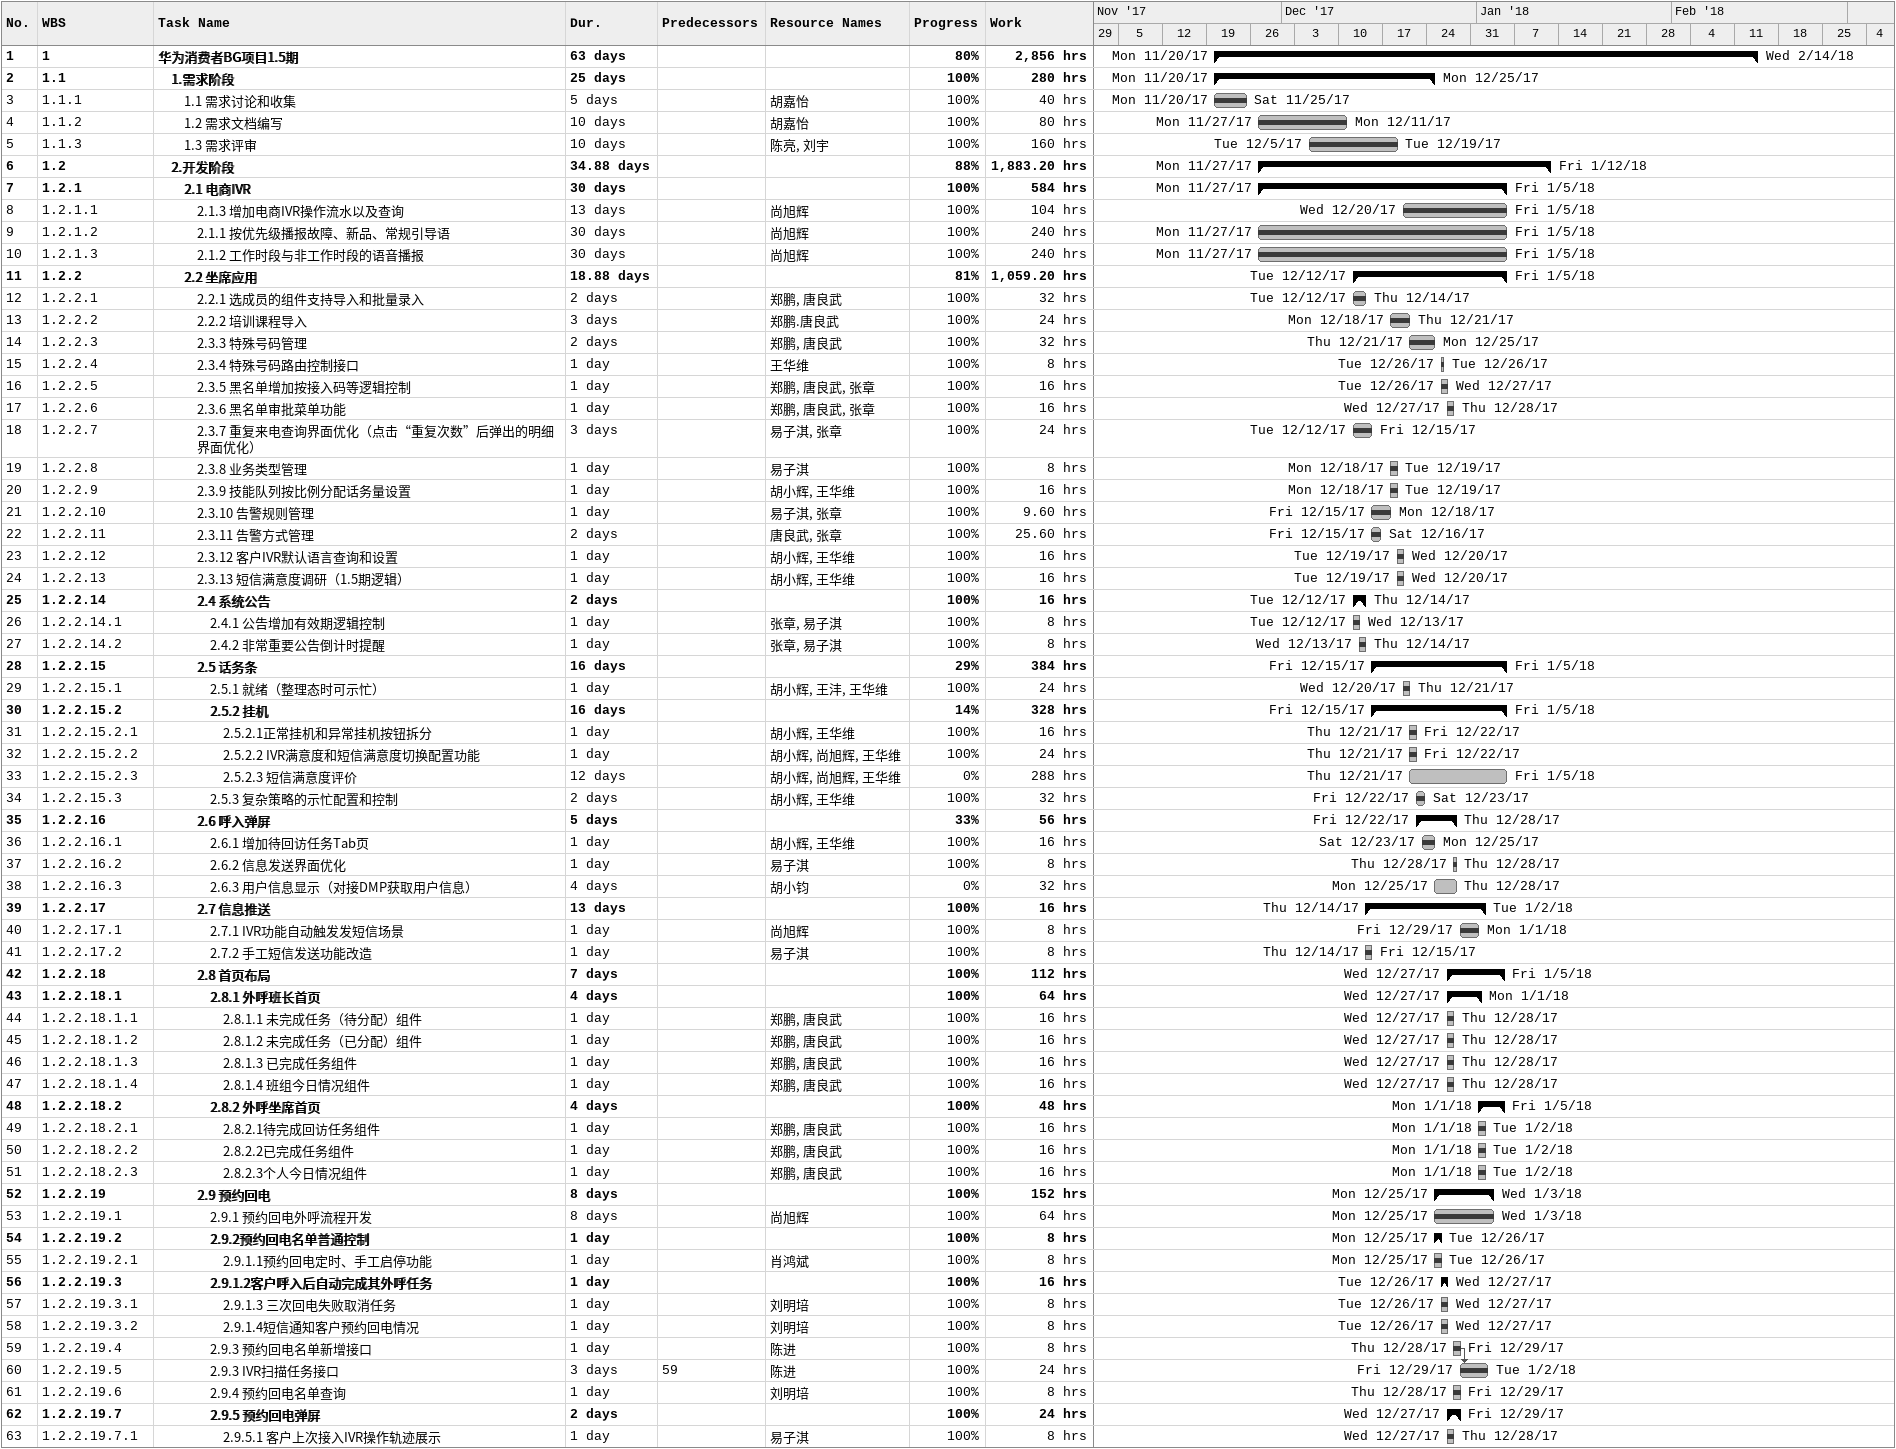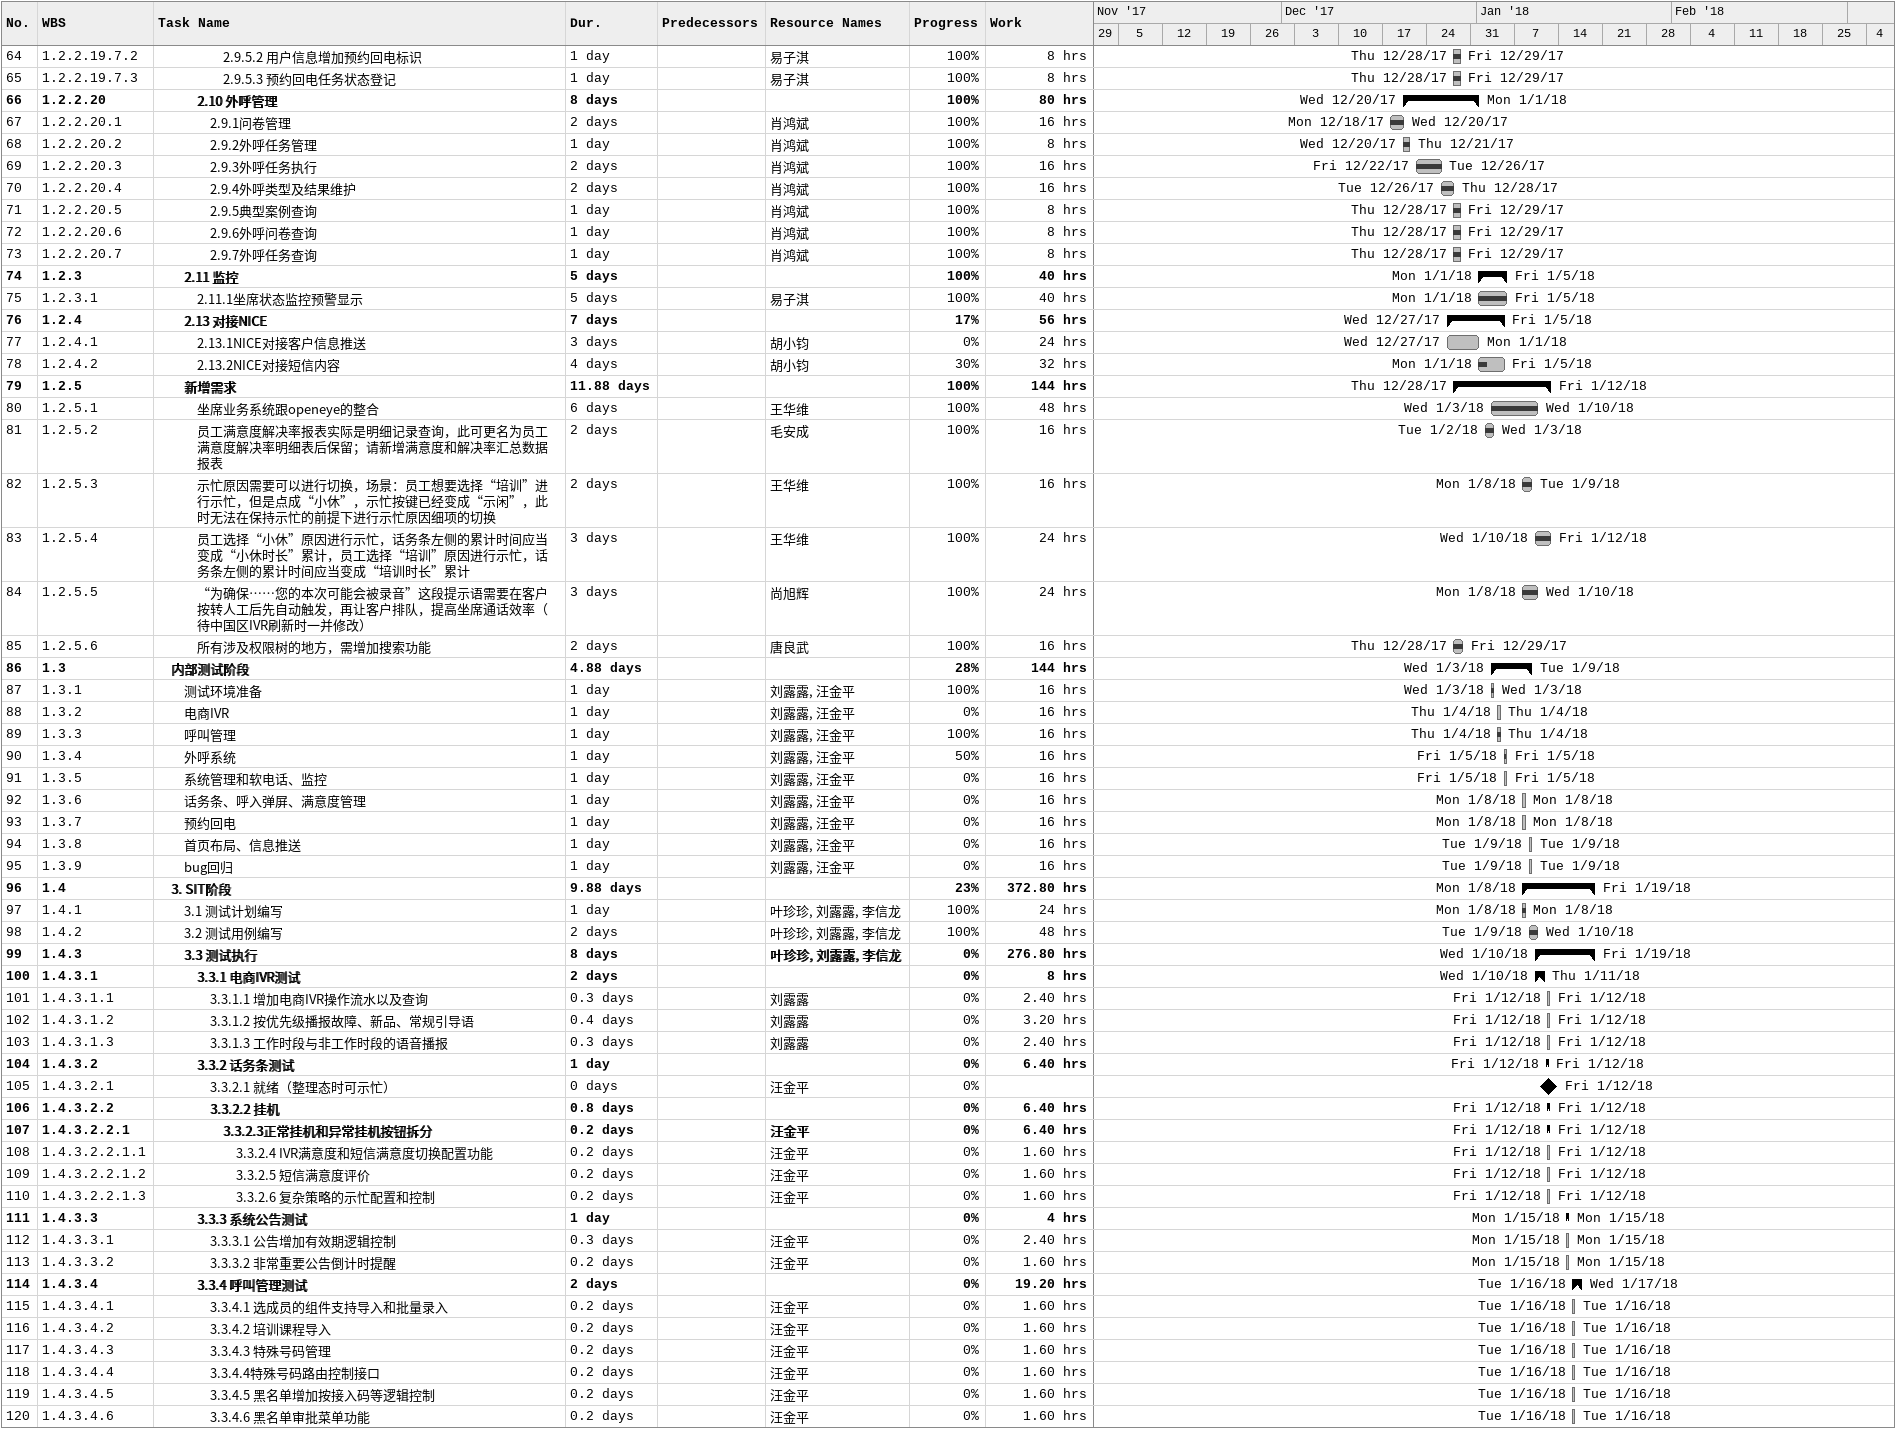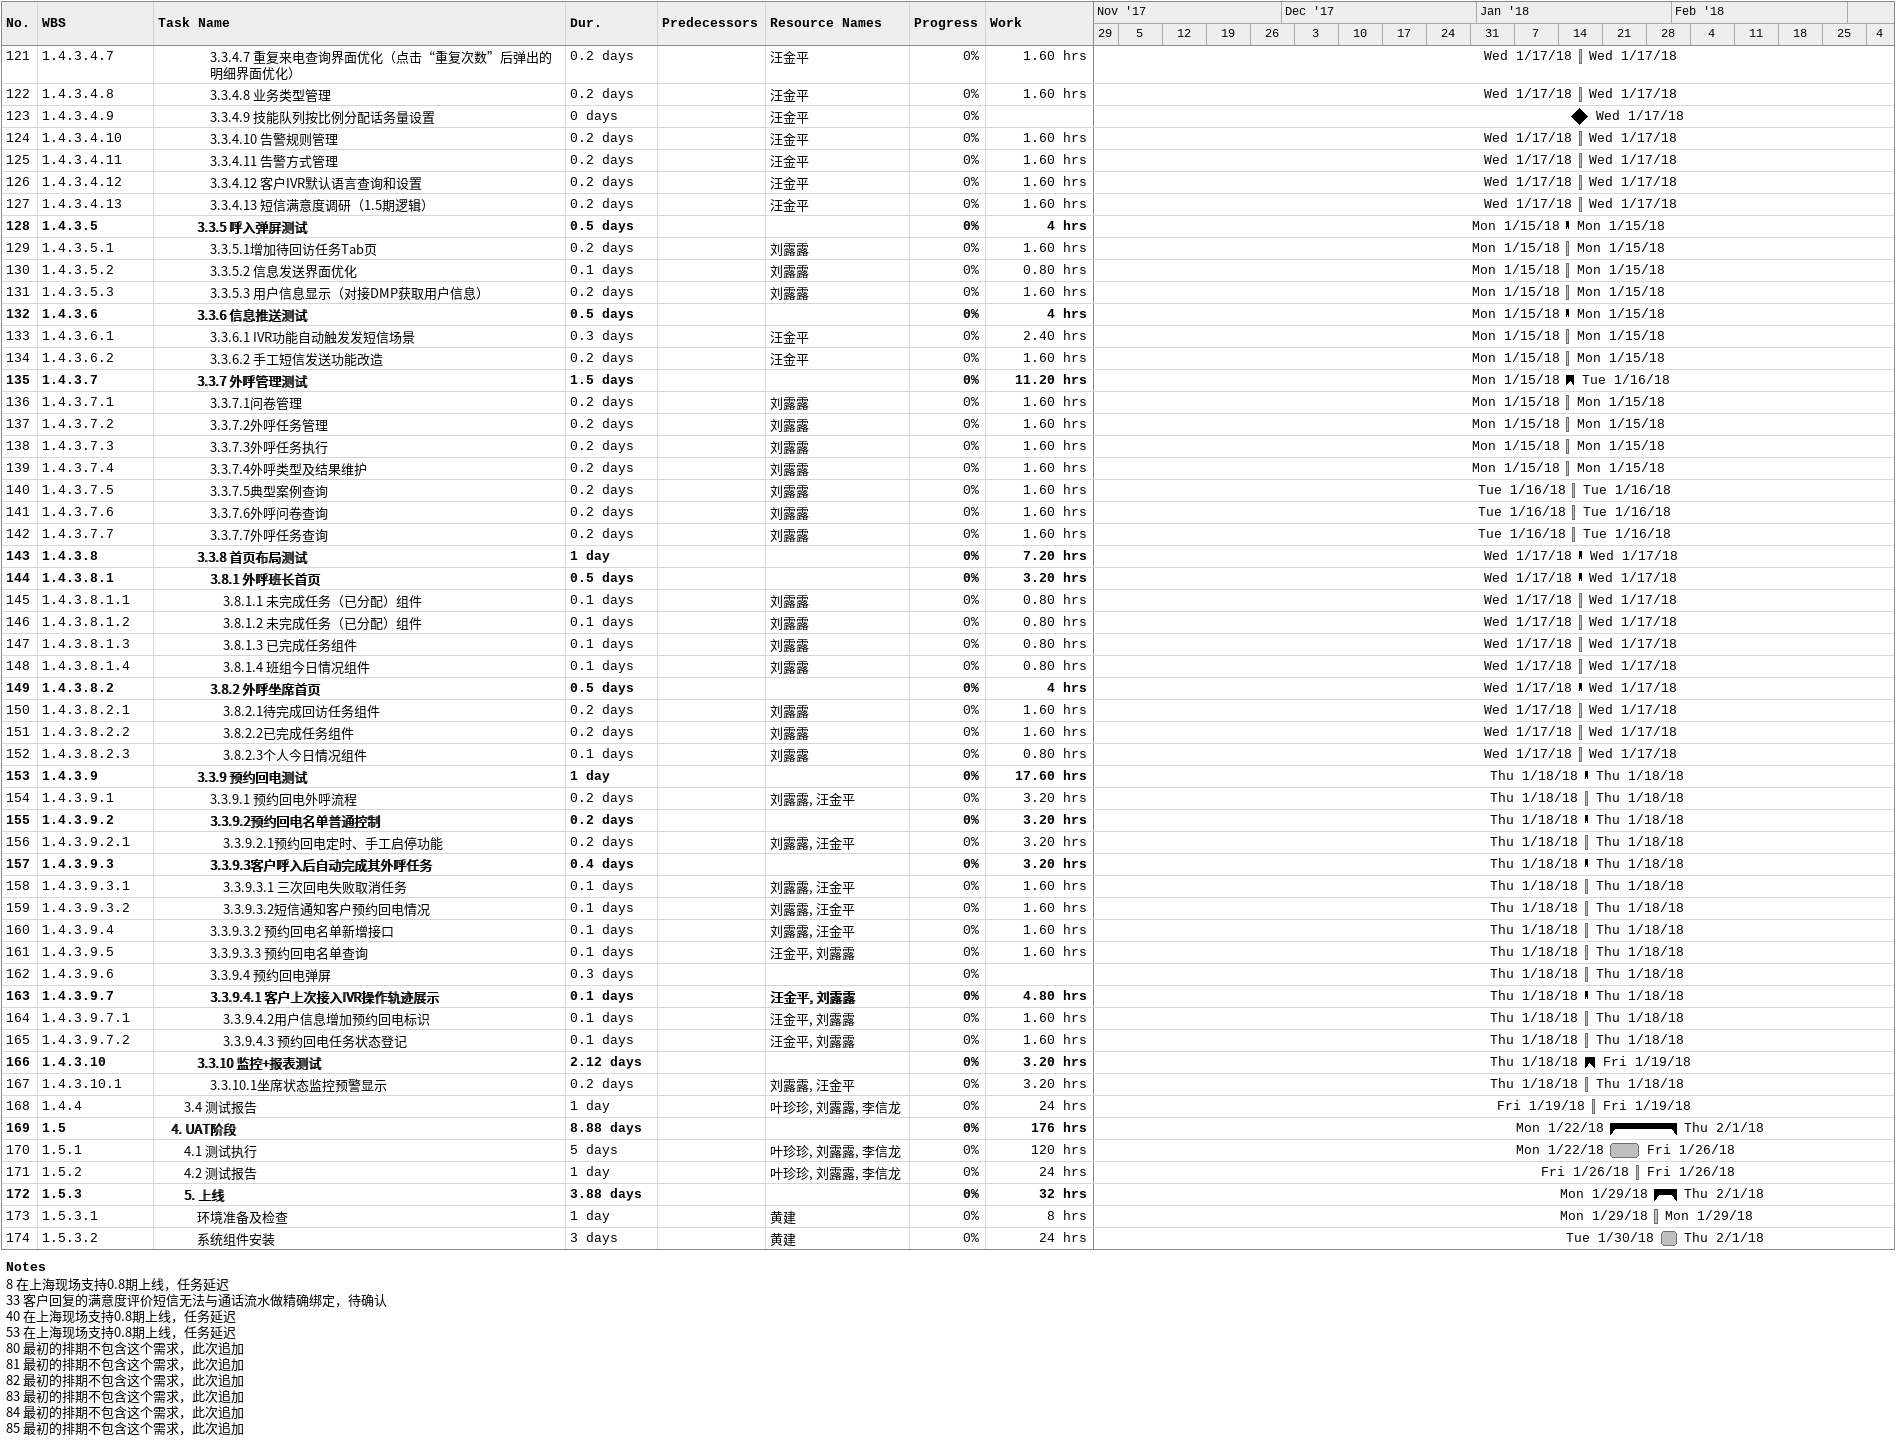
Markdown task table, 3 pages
| ID | WBS | Task | Duration | Start | Finish | Predecessors | Resources | % complete | Work (h) |
|---|---|---|---|---|---|---|---|---|---|
| 1 | 1 | **华为消费者BG项目1.5期** | 63d | 2017-11-20 | 2018-02-14 |  |  | 80 | 2856 |
| 2 | 1.1 | **1.需求阶段** | 25d | 2017-11-20 | 2017-12-25 |  |  | 100 | 280 |
| 3 | 1.1.1 | 1.1 需求讨论和收集 | 5d | 2017-11-20 | 2017-11-25 |  | 胡嘉怡 | 100 | 40 |
| 4 | 1.1.2 | 1.2 需求文档编写 | 10d | 2017-11-27 | 2017-12-11 |  | 胡嘉怡 | 100 | 80 |
| 5 | 1.1.3 | 1.3 需求评审 | 10d | 2017-12-05 | 2017-12-19 |  | 陈亮, 刘宇 | 100 | 160 |
| 6 | 1.2 | **2.开发阶段** | 34.88d | 2017-11-27 | 2018-01-12 |  |  | 88 | 1883.20 |
| 7 | 1.2.1 | **2.1 电商IVR** | 30d | 2017-11-27 | 2018-01-05 |  |  | 100 | 584 |
| 8 | 1.2.1.1 | 2.1.3 增加电商IVR操作流水以及查询 | 13d | 2017-12-20 | 2018-01-05 |  | 尚旭辉 | 100 | 104 |
| 9 | 1.2.1.2 | 2.1.1 按优先级播报故障、新品、常规引导语 | 30d | 2017-11-27 | 2018-01-05 |  | 尚旭辉 | 100 | 240 |
| 10 | 1.2.1.3 | 2.1.2 工作时段与非工作时段的语音播报 | 30d | 2017-11-27 | 2018-01-05 |  | 尚旭辉 | 100 | 240 |
| 11 | 1.2.2 | **2.2 坐席应用** | 18.88d | 2017-12-12 | 2018-01-05 |  |  | 81 | 1059.20 |
| 12 | 1.2.2.1 | 2.2.1 选成员的组件支持导入和批量录入 | 2d | 2017-12-12 | 2017-12-14 |  | 郑鹏, 唐良武 | 100 | 32 |
| 13 | 1.2.2.2 | 2.2.2 培训课程导入 | 3d | 2017-12-18 | 2017-12-21 |  | 郑鹏.唐良武 | 100 | 24 |
| 14 | 1.2.2.3 | 2.3.3 特殊号码管理 | 2d | 2017-12-21 | 2017-12-25 |  | 郑鹏, 唐良武 | 100 | 32 |
| 15 | 1.2.2.4 | 2.3.4 特殊号码路由控制接口 | 1d | 2017-12-26 | 2017-12-26 |  | 王华维 | 100 | 8 |
| 16 | 1.2.2.5 | 2.3.5 黑名单增加按接入码等逻辑控制 | 1d | 2017-12-26 | 2017-12-27 |  | 郑鹏, 唐良武, 张章 | 100 | 16 |
| 17 | 1.2.2.6 | 2.3.6 黑名单审批菜单功能 | 1d | 2017-12-27 | 2017-12-28 |  | 郑鹏, 唐良武, 张章 | 100 | 16 |
| 18 | 1.2.2.7 | 2.3.7 重复来电查询界面优化（点击“重复次数”后弹出的明细界面优化） | 3d | 2017-12-12 | 2017-12-15 |  | 易子淇, 张章 | 100 | 24 |
| 19 | 1.2.2.8 | 2.3.8 业务类型管理 | 1d | 2017-12-18 | 2017-12-19 |  | 易子淇 | 100 | 8 |
| 20 | 1.2.2.9 | 2.3.9 技能队列按比例分配话务量设置 | 1d | 2017-12-18 | 2017-12-19 |  | 胡小辉, 王华维 | 100 | 16 |
| 21 | 1.2.2.10 | 2.3.10 告警规则管理 | 1d | 2017-12-15 | 2017-12-18 |  | 易子淇, 张章 | 100 | 9.60 |
| 22 | 1.2.2.11 | 2.3.11 告警方式管理 | 2d | 2017-12-15 | 2017-12-16 |  | 唐良武, 张章 | 100 | 25.60 |
| 23 | 1.2.2.12 | 2.3.12 客户IVR默认语言查询和设置 | 1d | 2017-12-19 | 2017-12-20 |  | 胡小辉, 王华维 | 100 | 16 |
| 24 | 1.2.2.13 | 2.3.13 短信满意度调研（1.5期逻辑） | 1d | 2017-12-19 | 2017-12-20 |  | 胡小辉, 王华维 | 100 | 16 |
| 25 | 1.2.2.14 | **2.4 系统公告** | 2d | 2017-12-12 | 2017-12-14 |  |  | 100 | 16 |
| 26 | 1.2.2.14.1 | 2.4.1 公告增加有效期逻辑控制 | 1d | 2017-12-12 | 2017-12-13 |  | 张章, 易子淇 | 100 | 8 |
| 27 | 1.2.2.14.2 | 2.4.2 非常重要公告倒计时提醒 | 1d | 2017-12-13 | 2017-12-14 |  | 张章, 易子淇 | 100 | 8 |
| 28 | 1.2.2.15 | **2.5 话务条** | 16d | 2017-12-15 | 2018-01-05 |  |  | 29 | 384 |
| 29 | 1.2.2.15.1 | 2.5.1 就绪（整理态时可示忙） | 1d | 2017-12-20 | 2017-12-21 |  | 胡小辉, 王沣, 王华维 | 100 | 24 |
| 30 | 1.2.2.15.2 | **2.5.2 挂机** | 16d | 2017-12-15 | 2018-01-05 |  |  | 14 | 328 |
| 31 | 1.2.2.15.2.1 | 2.5.2.1正常挂机和异常挂机按钮拆分 | 1d | 2017-12-21 | 2017-12-22 |  | 胡小辉, 王华维 | 100 | 16 |
| 32 | 1.2.2.15.2.2 | 2.5.2.2 IVR满意度和短信满意度切换配置功能 | 1d | 2017-12-21 | 2017-12-22 |  | 胡小辉, 尚旭辉, 王华维 | 100 | 24 |
| 33 | 1.2.2.15.2.3 | 2.5.2.3 短信满意度评价 | 12d | 2017-12-21 | 2018-01-05 |  | 胡小辉, 尚旭辉, 王华维 | 0 | 288 |
| 34 | 1.2.2.15.3 | 2.5.3 复杂策略的示忙配置和控制 | 2d | 2017-12-22 | 2017-12-23 |  | 胡小辉, 王华维 | 100 | 32 |
| 35 | 1.2.2.16 | **2.6 呼入弹屏** | 5d | 2017-12-22 | 2017-12-28 |  |  | 33 | 56 |
| 36 | 1.2.2.16.1 | 2.6.1 增加待回访任务Tab页 | 1d | 2017-12-23 | 2017-12-25 |  | 胡小辉, 王华维 | 100 | 16 |
| 37 | 1.2.2.16.2 | 2.6.2 信息发送界面优化 | 1d | 2017-12-28 | 2017-12-28 |  | 易子淇 | 100 | 8 |
| 38 | 1.2.2.16.3 | 2.6.3 用户信息显示（对接DMP获取用户信息） | 4d | 2017-12-25 | 2017-12-28 |  | 胡小钧 | 0 | 32 |
| 39 | 1.2.2.17 | **2.7 信息推送** | 13d | 2017-12-14 | 2018-01-02 |  |  | 100 | 16 |
| 40 | 1.2.2.17.1 | 2.7.1 IVR功能自动触发发短信场景 | 1d | 2017-12-29 | 2018-01-01 |  | 尚旭辉 | 100 | 8 |
| 41 | 1.2.2.17.2 | 2.7.2 手工短信发送功能改造 | 1d | 2017-12-14 | 2017-12-15 |  | 易子淇 | 100 | 8 |
| 42 | 1.2.2.18 | **2.8 首页布局** | 7d | 2017-12-27 | 2018-01-05 |  |  | 100 | 112 |
| 43 | 1.2.2.18.1 | **2.8.1 外呼班长首页** | 4d | 2017-12-27 | 2018-01-01 |  |  | 100 | 64 |
| 44 | 1.2.2.18.1.1 | 2.8.1.1 未完成任务（待分配）组件 | 1d | 2017-12-27 | 2017-12-28 |  | 郑鹏, 唐良武 | 100 | 16 |
| 45 | 1.2.2.18.1.2 | 2.8.1.2 未完成任务（已分配）组件 | 1d | 2017-12-27 | 2017-12-28 |  | 郑鹏, 唐良武 | 100 | 16 |
| 46 | 1.2.2.18.1.3 | 2.8.1.3 已完成任务组件 | 1d | 2017-12-27 | 2017-12-28 |  | 郑鹏, 唐良武 | 100 | 16 |
| 47 | 1.2.2.18.1.4 | 2.8.1.4 班组今日情况组件 | 1d | 2017-12-27 | 2017-12-28 |  | 郑鹏, 唐良武 | 100 | 16 |
| 48 | 1.2.2.18.2 | **2.8.2 外呼坐席首页** | 4d | 2018-01-01 | 2018-01-05 |  |  | 100 | 48 |
| 49 | 1.2.2.18.2.1 | 2.8.2.1待完成回访任务组件 | 1d | 2018-01-01 | 2018-01-02 |  | 郑鹏, 唐良武 | 100 | 16 |
| 50 | 1.2.2.18.2.2 | 2.8.2.2已完成任务组件 | 1d | 2018-01-01 | 2018-01-02 |  | 郑鹏, 唐良武 | 100 | 16 |
| 51 | 1.2.2.18.2.3 | 2.8.2.3个人今日情况组件 | 1d | 2018-01-01 | 2018-01-02 |  | 郑鹏, 唐良武 | 100 | 16 |
| 52 | 1.2.2.19 | **2.9 预约回电** | 8d | 2017-12-25 | 2018-01-03 |  |  | 100 | 152 |
| 53 | 1.2.2.19.1 | 2.9.1 预约回电外呼流程开发 | 8d | 2017-12-25 | 2018-01-03 |  | 尚旭辉 | 100 | 64 |
| 54 | 1.2.2.19.2 | **2.9.2预约回电名单普通控制** | 1d | 2017-12-25 | 2017-12-26 |  |  | 100 | 8 |
| 55 | 1.2.2.19.2.1 | 2.9.1.1预约回电定时、手工启停功能 | 1d | 2017-12-25 | 2017-12-26 |  | 肖鸿斌 | 100 | 8 |
| 56 | 1.2.2.19.3 | **2.9.1.2客户呼入后自动完成其外呼任务** | 1d | 2017-12-26 | 2017-12-27 |  |  | 100 | 16 |
| 57 | 1.2.2.19.3.1 | 2.9.1.3 三次回电失败取消任务 | 1d | 2017-12-26 | 2017-12-27 |  | 刘明培 | 100 | 8 |
| 58 | 1.2.2.19.3.2 | 2.9.1.4短信通知客户预约回电情况 | 1d | 2017-12-26 | 2017-12-27 |  | 刘明培 | 100 | 8 |
| 59 | 1.2.2.19.4 | 2.9.3 预约回电名单新增接口 | 1d | 2017-12-28 | 2017-12-29 |  | 陈进 | 100 | 8 |
| 60 | 1.2.2.19.5 | 2.9.3 IVR扫描任务接口 | 3d | 2017-12-29 | 2018-01-02 | 59 | 陈进 | 100 | 24 |
| 61 | 1.2.2.19.6 | 2.9.4 预约回电名单查询 | 1d | 2017-12-28 | 2017-12-29 |  | 刘明培 | 100 | 8 |
| 62 | 1.2.2.19.7 | **2.9.5 预约回电弹屏** | 2d | 2017-12-27 | 2017-12-29 |  |  | 100 | 24 |
| 63 | 1.2.2.19.7.1 | 2.9.5.1 客户上次接入IVR操作轨迹展示 | 1d | 2017-12-27 | 2017-12-28 |  | 易子淇 | 100 | 8 |
| 64 | 1.2.2.19.7.2 | 2.9.5.2 用户信息增加预约回电标识 | 1d | 2017-12-28 | 2017-12-29 |  | 易子淇 | 100 | 8 |
| 65 | 1.2.2.19.7.3 | 2.9.5.3 预约回电任务状态登记 | 1d | 2017-12-28 | 2017-12-29 |  | 易子淇 | 100 | 8 |
| 66 | 1.2.2.20 | **2.10 外呼管理** | 8d | 2017-12-20 | 2018-01-01 |  |  | 100 | 80 |
| 67 | 1.2.2.20.1 | 2.9.1问卷管理 | 2d | 2017-12-18 | 2017-12-20 |  | 肖鸿斌 | 100 | 16 |
| 68 | 1.2.2.20.2 | 2.9.2外呼任务管理 | 1d | 2017-12-20 | 2017-12-21 |  | 肖鸿斌 | 100 | 8 |
| 69 | 1.2.2.20.3 | 2.9.3外呼任务执行 | 2d | 2017-12-22 | 2017-12-26 |  | 肖鸿斌 | 100 | 16 |
| 70 | 1.2.2.20.4 | 2.9.4外呼类型及结果维护 | 2d | 2017-12-26 | 2017-12-28 |  | 肖鸿斌 | 100 | 16 |
| 71 | 1.2.2.20.5 | 2.9.5典型案例查询 | 1d | 2017-12-28 | 2017-12-29 |  | 肖鸿斌 | 100 | 8 |
| 72 | 1.2.2.20.6 | 2.9.6外呼问卷查询 | 1d | 2017-12-28 | 2017-12-29 |  | 肖鸿斌 | 100 | 8 |
| 73 | 1.2.2.20.7 | 2.9.7外呼任务查询 | 1d | 2017-12-28 | 2017-12-29 |  | 肖鸿斌 | 100 | 8 |
| 74 | 1.2.3 | **2.11 监控** | 5d | 2018-01-01 | 2018-01-05 |  |  | 100 | 40 |
| 75 | 1.2.3.1 | 2.11.1坐席状态监控预警显示 | 5d | 2018-01-01 | 2018-01-05 |  | 易子淇 | 100 | 40 |
| 76 | 1.2.4 | **2.13 对接NICE** | 7d | 2017-12-27 | 2018-01-05 |  |  | 17 | 56 |
| 77 | 1.2.4.1 | 2.13.1NICE对接客户信息推送 | 3d | 2017-12-27 | 2018-01-01 |  | 胡小钧 | 0 | 24 |
| 78 | 1.2.4.2 | 2.13.2NICE对接短信内容 | 4d | 2018-01-01 | 2018-01-05 |  | 胡小钧 | 30 | 32 |
| 79 | 1.2.5 | **新增需求** | 11.88d | 2017-12-28 | 2018-01-12 |  |  | 100 | 144 |
| 80 | 1.2.5.1 | 坐席业务系统跟openeye的整合 | 6d | 2018-01-03 | 2018-01-10 |  | 王华维 | 100 | 48 |
| 81 | 1.2.5.2 | 员工满意度解决率报表实际是明细记录查询，此可更名为员工满意度解决率明细表后保留；请新增满意度和解决率汇总数据报表 | 2d | 2018-01-02 | 2018-01-03 |  | 毛安成 | 100 | 16 |
| 82 | 1.2.5.3 | 示忙原因需要可以进行切换，场景：员工想要选择“培训”进行示忙，但是点成“小休”，示忙按键已经变成“示闲”，此时无法在保持示忙的前提下进行示忙原因细项的切换 | 2d | 2018-01-08 | 2018-01-09 |  | 王华维 | 100 | 16 |
| 83 | 1.2.5.4 | 员工选择“小休”原因进行示忙，话务条左侧的累计时间应当变成“小休时长”累计，员工选择“培训”原因进行示忙，话务条左侧的累计时间应当变成“培训时长”累计 | 3d | 2018-01-10 | 2018-01-12 |  | 王华维 | 100 | 24 |
| 84 | 1.2.5.5 | “为确保……您的本次可能会被录音”这段提示语需要在客户按转人工后先自动触发，再让客户排队，提高坐席通话效率（待中国区IVR刷新时一并修改） | 3d | 2018-01-08 | 2018-01-10 |  | 尚旭辉 | 100 | 24 |
| 85 | 1.2.5.6 | 所有涉及权限树的地方，需增加搜索功能 | 2d | 2017-12-28 | 2017-12-29 |  | 唐良武 | 100 | 16 |
| 86 | 1.3 | **内部测试阶段** | 4.88d | 2018-01-03 | 2018-01-09 |  |  | 28 | 144 |
| 87 | 1.3.1 | 测试环境准备 | 1d | 2018-01-03 | 2018-01-03 |  | 刘露露, 汪金平 | 100 | 16 |
| 88 | 1.3.2 | 电商IVR | 1d | 2018-01-04 | 2018-01-04 |  | 刘露露, 汪金平 | 0 | 16 |
| 89 | 1.3.3 | 呼叫管理 | 1d | 2018-01-04 | 2018-01-04 |  | 刘露露, 汪金平 | 100 | 16 |
| 90 | 1.3.4 | 外呼系统 | 1d | 2018-01-05 | 2018-01-05 |  | 刘露露, 汪金平 | 50 | 16 |
| 91 | 1.3.5 | 系统管理和软电话、监控 | 1d | 2018-01-05 | 2018-01-05 |  | 刘露露, 汪金平 | 0 | 16 |
| 92 | 1.3.6 | 话务条、呼入弹屏、满意度管理 | 1d | 2018-01-08 | 2018-01-08 |  | 刘露露, 汪金平 | 0 | 16 |
| 93 | 1.3.7 | 预约回电 | 1d | 2018-01-08 | 2018-01-08 |  | 刘露露, 汪金平 | 0 | 16 |
| 94 | 1.3.8 | 首页布局、信息推送 | 1d | 2018-01-09 | 2018-01-09 |  | 刘露露, 汪金平 | 0 | 16 |
| 95 | 1.3.9 | bug回归 | 1d | 2018-01-09 | 2018-01-09 |  | 刘露露, 汪金平 | 0 | 16 |
| 96 | 1.4 | **3. SIT阶段** | 9.88d | 2018-01-08 | 2018-01-19 |  |  | 23 | 372.80 |
| 97 | 1.4.1 | 3.1 测试计划编写 | 1d | 2018-01-08 | 2018-01-08 |  | 叶珍珍, 刘露露, 李信龙 | 100 | 24 |
| 98 | 1.4.2 | 3.2 测试用例编写 | 2d | 2018-01-09 | 2018-01-10 |  | 叶珍珍, 刘露露, 李信龙 | 100 | 48 |
| 99 | 1.4.3 | **3.3 测试执行** | 8d | 2018-01-10 | 2018-01-19 |  | 叶珍珍, 刘露露, 李信龙 | 0 | 276.80 |
| 100 | 1.4.3.1 | **3.3.1 电商IVR测试** | 2d | 2018-01-10 | 2018-01-11 |  |  | 0 | 8 |
| 101 | 1.4.3.1.1 | 3.3.1.1 增加电商IVR操作流水以及查询 | 0.3d | 2018-01-12 | 2018-01-12 |  | 刘露露 | 0 | 2.40 |
| 102 | 1.4.3.1.2 | 3.3.1.2 按优先级播报故障、新品、常规引导语 | 0.4d | 2018-01-12 | 2018-01-12 |  | 刘露露 | 0 | 3.20 |
| 103 | 1.4.3.1.3 | 3.3.1.3 工作时段与非工作时段的语音播报 | 0.3d | 2018-01-12 | 2018-01-12 |  | 刘露露 | 0 | 2.40 |
| 104 | 1.4.3.2 | **3.3.2 话务条测试** | 1d | 2018-01-12 | 2018-01-12 |  |  | 0 | 6.40 |
| 105 | 1.4.3.2.1 | 3.3.2.1 就绪（整理态时可示忙） | 0d | 2018-01-12 | 2018-01-12 |  | 汪金平 | 0 |  |
| 106 | 1.4.3.2.2 | **3.3.2.2 挂机** | 0.8d | 2018-01-12 | 2018-01-12 |  |  | 0 | 6.40 |
| 107 | 1.4.3.2.2.1 | **3.3.2.3正常挂机和异常挂机按钮拆分** | 0.2d | 2018-01-12 | 2018-01-12 |  | 汪金平 | 0 | 6.40 |
| 108 | 1.4.3.2.2.1.1 | 3.3.2.4 IVR满意度和短信满意度切换配置功能 | 0.2d | 2018-01-12 | 2018-01-12 |  | 汪金平 | 0 | 1.60 |
| 109 | 1.4.3.2.2.1.2 | 3.3.2.5 短信满意度评价 | 0.2d | 2018-01-12 | 2018-01-12 |  | 汪金平 | 0 | 1.60 |
| 110 | 1.4.3.2.2.1.3 | 3.3.2.6 复杂策略的示忙配置和控制 | 0.2d | 2018-01-12 | 2018-01-12 |  | 汪金平 | 0 | 1.60 |
| 111 | 1.4.3.3 | **3.3.3 系统公告测试** | 1d | 2018-01-15 | 2018-01-15 |  |  | 0 | 4 |
| 112 | 1.4.3.3.1 | 3.3.3.1 公告增加有效期逻辑控制 | 0.3d | 2018-01-15 | 2018-01-15 |  | 汪金平 | 0 | 2.40 |
| 113 | 1.4.3.3.2 | 3.3.3.2 非常重要公告倒计时提醒 | 0.2d | 2018-01-15 | 2018-01-15 |  | 汪金平 | 0 | 1.60 |
| 114 | 1.4.3.4 | **3.3.4 呼叫管理测试** | 2d | 2018-01-16 | 2018-01-17 |  |  | 0 | 19.20 |
| 115 | 1.4.3.4.1 | 3.3.4.1 选成员的组件支持导入和批量录入 | 0.2d | 2018-01-16 | 2018-01-16 |  | 汪金平 | 0 | 1.60 |
| 116 | 1.4.3.4.2 | 3.3.4.2 培训课程导入 | 0.2d | 2018-01-16 | 2018-01-16 |  | 汪金平 | 0 | 1.60 |
| 117 | 1.4.3.4.3 | 3.3.4.3 特殊号码管理 | 0.2d | 2018-01-16 | 2018-01-16 |  | 汪金平 | 0 | 1.60 |
| 118 | 1.4.3.4.4 | 3.3.4.4特殊号码路由控制接口 | 0.2d | 2018-01-16 | 2018-01-16 |  | 汪金平 | 0 | 1.60 |
| 119 | 1.4.3.4.5 | 3.3.4.5 黑名单增加按接入码等逻辑控制 | 0.2d | 2018-01-16 | 2018-01-16 |  | 汪金平 | 0 | 1.60 |
| 120 | 1.4.3.4.6 | 3.3.4.6 黑名单审批菜单功能 | 0.2d | 2018-01-16 | 2018-01-16 |  | 汪金平 | 0 | 1.60 |
| 121 | 1.4.3.4.7 | 3.3.4.7 重复来电查询界面优化（点击“重复次数”后弹出的明细界面优化） | 0.2d | 2018-01-17 | 2018-01-17 |  | 汪金平 | 0 | 1.60 |
| 122 | 1.4.3.4.8 | 3.3.4.8 业务类型管理 | 0.2d | 2018-01-17 | 2018-01-17 |  | 汪金平 | 0 | 1.60 |
| 123 | 1.4.3.4.9 | 3.3.4.9 技能队列按比例分配话务量设置 | 0d | 2018-01-17 | 2018-01-17 |  | 汪金平 | 0 |  |
| 124 | 1.4.3.4.10 | 3.3.4.10 告警规则管理 | 0.2d | 2018-01-17 | 2018-01-17 |  | 汪金平 | 0 | 1.60 |
| 125 | 1.4.3.4.11 | 3.3.4.11 告警方式管理 | 0.2d | 2018-01-17 | 2018-01-17 |  | 汪金平 | 0 | 1.60 |
| 126 | 1.4.3.4.12 | 3.3.4.12 客户IVR默认语言查询和设置 | 0.2d | 2018-01-17 | 2018-01-17 |  | 汪金平 | 0 | 1.60 |
| 127 | 1.4.3.4.13 | 3.3.4.13 短信满意度调研（1.5期逻辑） | 0.2d | 2018-01-17 | 2018-01-17 |  | 汪金平 | 0 | 1.60 |
| 128 | 1.4.3.5 | **3.3.5 呼入弹屏测试** | 0.5d | 2018-01-15 | 2018-01-15 |  |  | 0 | 4 |
| 129 | 1.4.3.5.1 | 3.3.5.1增加待回访任务Tab页 | 0.2d | 2018-01-15 | 2018-01-15 |  | 刘露露 | 0 | 1.60 |
| 130 | 1.4.3.5.2 | 3.3.5.2 信息发送界面优化 | 0.1d | 2018-01-15 | 2018-01-15 |  | 刘露露 | 0 | 0.80 |
| 131 | 1.4.3.5.3 | 3.3.5.3 用户信息显示（对接DMP获取用户信息） | 0.2d | 2018-01-15 | 2018-01-15 |  | 刘露露 | 0 | 1.60 |
| 132 | 1.4.3.6 | **3.3.6 信息推送测试** | 0.5d | 2018-01-15 | 2018-01-15 |  |  | 0 | 4 |
| 133 | 1.4.3.6.1 | 3.3.6.1 IVR功能自动触发发短信场景 | 0.3d | 2018-01-15 | 2018-01-15 |  | 汪金平 | 0 | 2.40 |
| 134 | 1.4.3.6.2 | 3.3.6.2 手工短信发送功能改造 | 0.2d | 2018-01-15 | 2018-01-15 |  | 汪金平 | 0 | 1.60 |
| 135 | 1.4.3.7 | **3.3.7 外呼管理测试** | 1.5d | 2018-01-15 | 2018-01-16 |  |  | 0 | 11.20 |
| 136 | 1.4.3.7.1 | 3.3.7.1问卷管理 | 0.2d | 2018-01-15 | 2018-01-15 |  | 刘露露 | 0 | 1.60 |
| 137 | 1.4.3.7.2 | 3.3.7.2外呼任务管理 | 0.2d | 2018-01-15 | 2018-01-15 |  | 刘露露 | 0 | 1.60 |
| 138 | 1.4.3.7.3 | 3.3.7.3外呼任务执行 | 0.2d | 2018-01-15 | 2018-01-15 |  | 刘露露 | 0 | 1.60 |
| 139 | 1.4.3.7.4 | 3.3.7.4外呼类型及结果维护 | 0.2d | 2018-01-15 | 2018-01-15 |  | 刘露露 | 0 | 1.60 |
| 140 | 1.4.3.7.5 | 3.3.7.5典型案例查询 | 0.2d | 2018-01-16 | 2018-01-16 |  | 刘露露 | 0 | 1.60 |
| 141 | 1.4.3.7.6 | 3.3.7.6外呼问卷查询 | 0.2d | 2018-01-16 | 2018-01-16 |  | 刘露露 | 0 | 1.60 |
| 142 | 1.4.3.7.7 | 3.3.7.7外呼任务查询 | 0.2d | 2018-01-16 | 2018-01-16 |  | 刘露露 | 0 | 1.60 |
| 143 | 1.4.3.8 | **3.3.8 首页布局测试** | 1d | 2018-01-17 | 2018-01-17 |  |  | 0 | 7.20 |
| 144 | 1.4.3.8.1 | **3.8.1 外呼班长首页** | 0.5d | 2018-01-17 | 2018-01-17 |  |  | 0 | 3.20 |
| 145 | 1.4.3.8.1.1 | 3.8.1.1 未完成任务（已分配）组件 | 0.1d | 2018-01-17 | 2018-01-17 |  | 刘露露 | 0 | 0.80 |
| 146 | 1.4.3.8.1.2 | 3.8.1.2 未完成任务（已分配）组件 | 0.1d | 2018-01-17 | 2018-01-17 |  | 刘露露 | 0 | 0.80 |
| 147 | 1.4.3.8.1.3 | 3.8.1.3 已完成任务组件 | 0.1d | 2018-01-17 | 2018-01-17 |  | 刘露露 | 0 | 0.80 |
| 148 | 1.4.3.8.1.4 | 3.8.1.4 班组今日情况组件 | 0.1d | 2018-01-17 | 2018-01-17 |  | 刘露露 | 0 | 0.80 |
| 149 | 1.4.3.8.2 | **3.8.2 外呼坐席首页** | 0.5d | 2018-01-17 | 2018-01-17 |  |  | 0 | 4 |
| 150 | 1.4.3.8.2.1 | 3.8.2.1待完成回访任务组件 | 0.2d | 2018-01-17 | 2018-01-17 |  | 刘露露 | 0 | 1.60 |
| 151 | 1.4.3.8.2.2 | 3.8.2.2已完成任务组件 | 0.2d | 2018-01-17 | 2018-01-17 |  | 刘露露 | 0 | 1.60 |
| 152 | 1.4.3.8.2.3 | 3.8.2.3个人今日情况组件 | 0.1d | 2018-01-17 | 2018-01-17 |  | 刘露露 | 0 | 0.80 |
| 153 | 1.4.3.9 | **3.3.9 预约回电测试** | 1d | 2018-01-18 | 2018-01-18 |  |  | 0 | 17.60 |
| 154 | 1.4.3.9.1 | 3.3.9.1 预约回电外呼流程 | 0.2d | 2018-01-18 | 2018-01-18 |  | 刘露露, 汪金平 | 0 | 3.20 |
| 155 | 1.4.3.9.2 | **3.3.9.2预约回电名单普通控制** | 0.2d | 2018-01-18 | 2018-01-18 |  |  | 0 | 3.20 |
| 156 | 1.4.3.9.2.1 | 3.3.9.2.1预约回电定时、手工启停功能 | 0.2d | 2018-01-18 | 2018-01-18 |  | 刘露露, 汪金平 | 0 | 3.20 |
| 157 | 1.4.3.9.3 | **3.3.9.3客户呼入后自动完成其外呼任务** | 0.4d | 2018-01-18 | 2018-01-18 |  |  | 0 | 3.20 |
| 158 | 1.4.3.9.3.1 | 3.3.9.3.1 三次回电失败取消任务 | 0.1d | 2018-01-18 | 2018-01-18 |  | 刘露露, 汪金平 | 0 | 1.60 |
| 159 | 1.4.3.9.3.2 | 3.3.9.3.2短信通知客户预约回电情况 | 0.1d | 2018-01-18 | 2018-01-18 |  | 刘露露, 汪金平 | 0 | 1.60 |
| 160 | 1.4.3.9.4 | 3.3.9.3.2 预约回电名单新增接口 | 0.1d | 2018-01-18 | 2018-01-18 |  | 刘露露, 汪金平 | 0 | 1.60 |
| 161 | 1.4.3.9.5 | 3.3.9.3.3 预约回电名单查询 | 0.1d | 2018-01-18 | 2018-01-18 |  | 汪金平, 刘露露 | 0 | 1.60 |
| 162 | 1.4.3.9.6 | 3.3.9.4 预约回电弹屏 | 0.3d | 2018-01-18 | 2018-01-18 |  |  | 0 |  |
| 163 | 1.4.3.9.7 | **3.3.9.4.1 客户上次接入IVR操作轨迹展示** | 0.1d | 2018-01-18 | 2018-01-18 |  | 汪金平, 刘露露 | 0 | 4.80 |
| 164 | 1.4.3.9.7.1 | 3.3.9.4.2用户信息增加预约回电标识 | 0.1d | 2018-01-18 | 2018-01-18 |  | 汪金平, 刘露露 | 0 | 1.60 |
| 165 | 1.4.3.9.7.2 | 3.3.9.4.3 预约回电任务状态登记 | 0.1d | 2018-01-18 | 2018-01-18 |  | 汪金平, 刘露露 | 0 | 1.60 |
| 166 | 1.4.3.10 | **3.3.10 监控+报表测试** | 2.12d | 2018-01-18 | 2018-01-19 |  |  | 0 | 3.20 |
| 167 | 1.4.3.10.1 | 3.3.10.1坐席状态监控预警显示 | 0.2d | 2018-01-18 | 2018-01-18 |  | 刘露露, 汪金平 | 0 | 3.20 |
| 168 | 1.4.4 | 3.4 测试报告 | 1d | 2018-01-19 | 2018-01-19 |  | 叶珍珍, 刘露露, 李信龙 | 0 | 24 |
| 169 | 1.5 | **4. UAT阶段** | 8.88d | 2018-01-22 | 2018-02-01 |  |  | 0 | 176 |
| 170 | 1.5.1 | 4.1 测试执行 | 5d | 2018-01-22 | 2018-01-26 |  | 叶珍珍, 刘露露, 李信龙 | 0 | 120 |
| 171 | 1.5.2 | 4.2 测试报告 | 1d | 2018-01-26 | 2018-01-26 |  | 叶珍珍, 刘露露, 李信龙 | 0 | 24 |
| 172 | 1.5.3 | **5. 上线** | 3.88d | 2018-01-29 | 2018-02-01 |  |  | 0 | 32 |
| 173 | 1.5.3.1 | 环境准备及检查 | 1d | 2018-01-29 | 2018-01-29 |  | 黄建 | 0 | 8 |
| 174 | 1.5.3.2 | 系统组件安装 | 3d | 2018-01-30 | 2018-02-01 |  | 黄建 | 0 | 24 |

Notes
- 8: 在上海现场支持0.8期上线，任务延迟
- 33: 客户回复的满意度评价短信无法与通话流水做精确绑定，待确认
- 40: 在上海现场支持0.8期上线，任务延迟
- 53: 在上海现场支持0.8期上线，任务延迟
- 80: 最初的排期不包含这个需求，此次追加
- 81: 最初的排期不包含这个需求，此次追加
- 82: 最初的排期不包含这个需求，此次追加
- 83: 最初的排期不包含这个需求，此次追加
- 84: 最初的排期不包含这个需求，此次追加
- 85: 最初的排期不包含这个需求，此次追加
